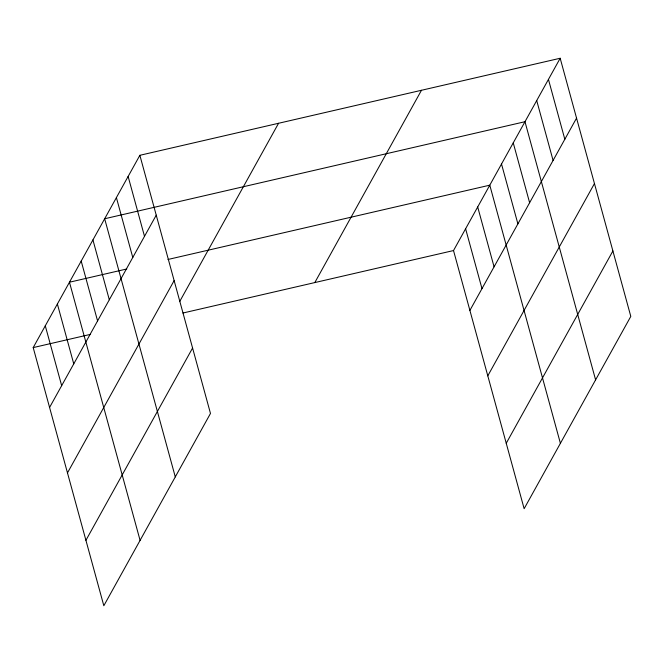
<?xml version="1.0" encoding="UTF-8"?>
<svg xmlns="http://www.w3.org/2000/svg" width="664" height="664" viewBox="0 0 664 664"><rect width="100%" height="100%" fill="white"/><g stroke="black" fill="none" stroke-linecap="round" stroke-linejoin="round"><path stroke-width="1" d="M139.863 155.301L210.48 413.448L103.825 605.742L33.2 347.596L139.863 155.301L560.175 58.258L630.8 316.404L524.137 508.699L453.52 250.552L560.175 58.258M49.576 407.455L156.239 215.169M67.479 472.892L174.142 280.598M179.637 301.622L278.565 123.272M85.922 540.305L192.585 348.019M314.811 282.573L421.474 90.279M469.896 310.412L576.551 118.126M487.791 375.849L594.454 183.554M506.242 443.27L612.897 250.975M126.758 268.986L69.463 282.217L140.087 540.363M167.967 259.475L489.783 185.173L560.399 443.32M33.2 347.596L90.495 334.365M182.973 313.01L453.52 250.552M548.447 79.406L564.823 139.274M536.711 100.563L553.087 160.431M595.6 379.866L524.983 121.711L104.663 218.755L175.288 476.91M513.247 142.868L529.623 202.727M501.511 164.016L517.895 223.884M477.69 206.96L494.074 266.828M465.605 228.756L481.981 288.624M128.127 176.45L144.503 236.318M116.399 197.606L132.775 257.466M92.927 239.911L109.311 299.771M81.199 261.06L97.575 320.928M57.378 304.004L73.754 363.872M45.285 325.8L61.669 385.668"/></g></svg>
